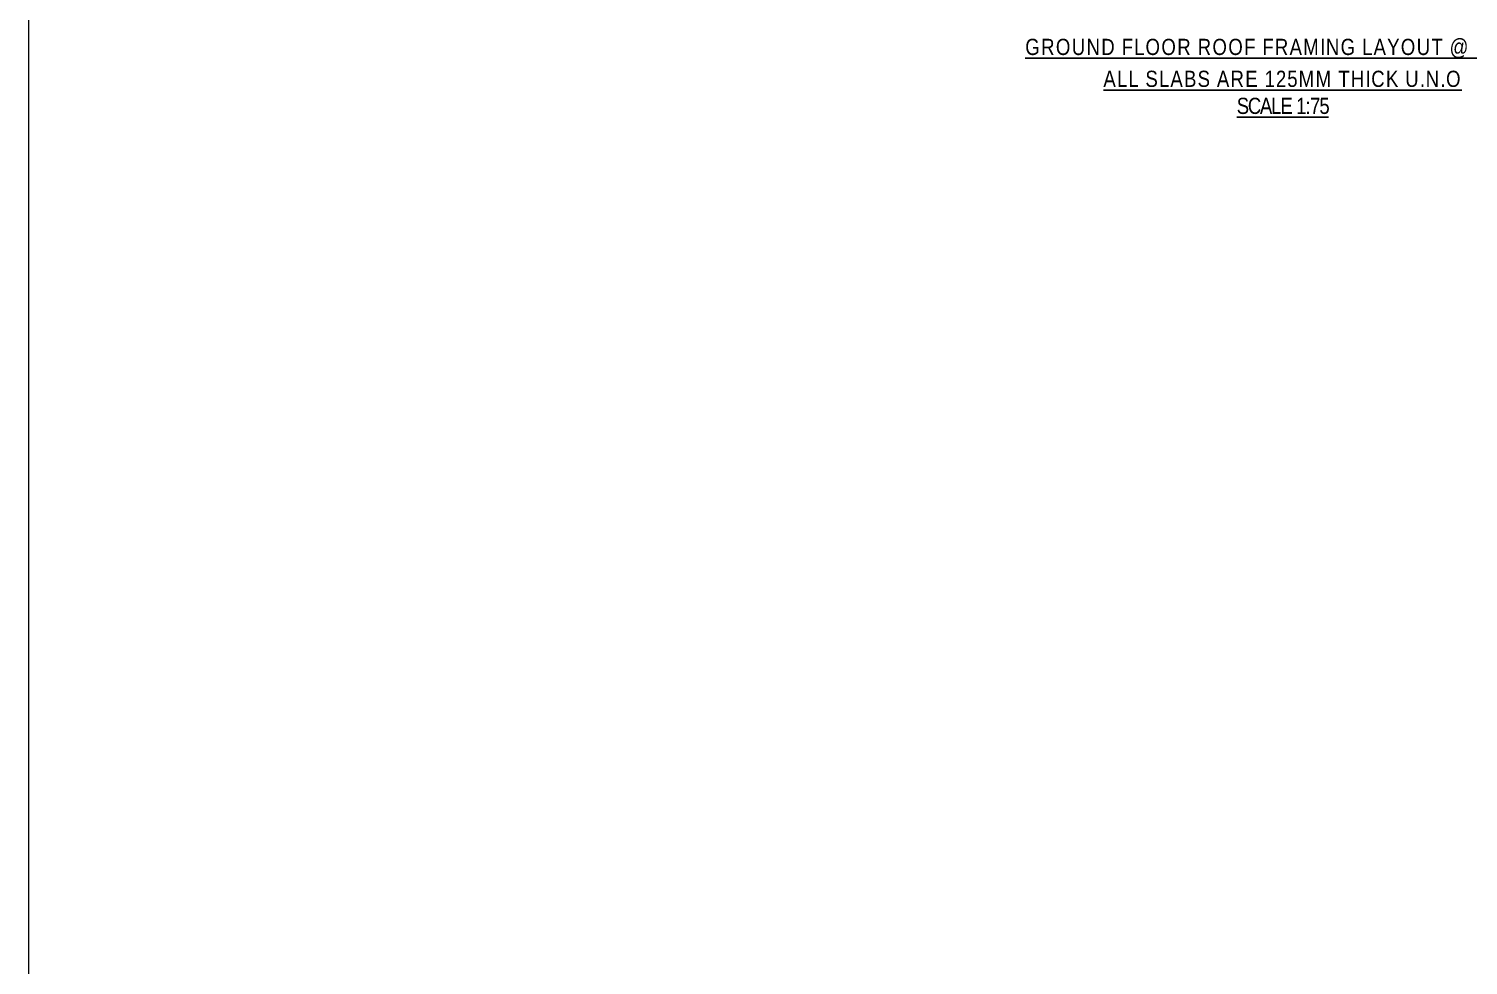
# Model space of a CAD drawing. Header units: millimetres. Extents: x 20 to 37377, y -2 to 80215.
# Drawn here: x 20 to 22225, y 15941 to 30382 of the extents above; entities that cross this region are included whole.
import ezdxf

# ---------------------------------------------------------------- set-up
doc = ezdxf.new("R2010")
doc.units = ezdxf.units.MM
doc.layers.add('STR-Stair', color=1, linetype='Continuous', lineweight=13)
doc.layers.add('sub title', color=22, linetype='Continuous')
doc.styles.add('SD', font='ARIALNB.TTF')

# ---------------------------------------------------------------- blocks, each defined once
blk = doc.blocks.new('gf roof layout')
at = {"layer": 'sub title', "char_height": 250, "attachment_point": 2, "style": 'SD'}
for s, insert, width in [('{\\fArial Narrow|b0|i0|c0|p34;\\T1.1;\\LGROUND FLOOR ROOF FRAMING LAYOUT @ +104.90m SFL}', (-75303, -2576936), 9253.71), ('{\\fArial Narrow|b0|i0|c0|p34;\\T1.1;\\LALL SLABS ARE 125MM THICK U.N.O\\P\\T0.9;SCALE 1:75}', (-75846, -2577428), 5708.37)]:
    blk.add_mtext(s, dxfattribs=dict(at, insert=insert, width=width))

msp = doc.modelspace()

# ---------------------------------------------------------------- linework, layer by layer
at = {"layer": 'STR-Stair', "linetype": 'ByBlock', "elevation": -0.7}
msp.add_lwpolyline([(20.4, 78441.8), (37377.2, 78441.8), (37377.2, -2.3), (20.4, -2.3)], close=True, dxfattribs=at)

# ---------------------------------------------------------------- block references
at = {"color": 1}
msp.add_blockref('gf roof layout', (95208.7, 2607163.6), dxfattribs=at)

doc.saveas('drawing.dxf')
